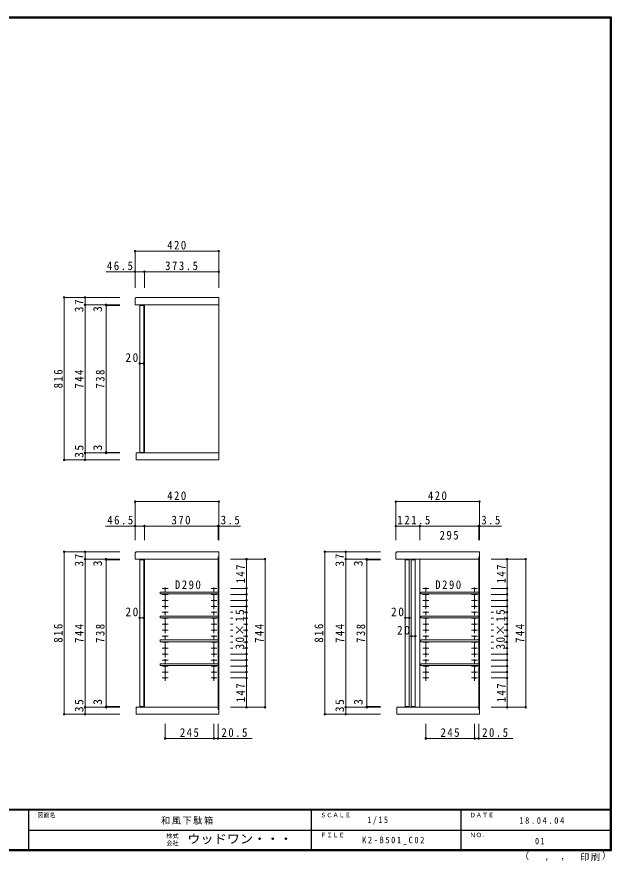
# Model space of a CAD drawing. Units: millimetres at full size, sheet at 1:15; some dimension numbers follow another scale. Extents: x -2920 to 2930, y -2153 to 2088.
# Drawn here: x -53 to 2930, y -2153 to 2088 of the extents above; entities that cross this region are included whole.
import ezdxf
from ezdxf.enums import TextEntityAlignment as Align

# ---------------------------------------------------------------- set-up
doc = ezdxf.new("R2010")
doc.units = ezdxf.units.MM
doc.header["$LTSCALE"] = 15
doc.header["$PDMODE"] = 32
doc.header["$PDSIZE"] = 7.5
doc.linetypes.add('CHAIN1', pattern=[8, 5, -1, 1, -1])
doc.layers.add('2-2', color=7, linetype='Continuous', lineweight=18)
doc.layers.add('F-1', color=6, linetype='Continuous')
doc.layers.add('F-A', color=7, linetype='Continuous')
doc.styles.add('ＭＳ ゴシック', font='')
doc.styles.get('ＭＳ ゴシック').set_extended_font_data('MS Gothic')

msp = doc.modelspace()

# ---------------------------------------------------------------- linework, layer by layer
at = {"layer": '2-2', "color": 4}
for p, q in [((540.5, 910.98), (960.5, 910.98)), ((395.15, 807.31), (587, 807.31)), ((587, 807.31), (960.5, 807.31)), ((184.34, -137.98), (184.34, 678.02)), ((289.18, 641.02), (289.18, 678.02)), ((289.18, 641.02), (289.18, -102.98)), ((394.85, 641.02), (394.85, 638.02)), ((394.85, 638.02), (394.85, -99.98)), ((563.5, 346.19), (583.5, 346.19)), ((289.18, -102.98), (289.18, -137.98)), ((394.85, -99.98), (394.85, -102.98)), ((540.5, -347.76), (960.5, -347.76)), ((1848.97, -347.76), (2268.97, -347.76)), ((391.55, -470.06), (587, -470.06)), ((587, -470.06), (957, -470.06)), ((957, -470.06), (1069.48, -470.06)), ((1848.97, -470.06), (1970.47, -470.06)), ((1970.47, -470.06), (2265.47, -470.06)), ((2265.47, -470.06), (2380.59, -470.06)), ((184.34, -1415.58), (184.34, -599.58)), ((289.18, -636.58), (289.18, -599.58)), ((1492.81, -1415.58), (1492.81, -599.58)), ((1597.65, -636.58), (1597.65, -599.58)), ((289.18, -636.58), (289.18, -1380.58)), ((394.85, -636.58), (394.85, -639.58)), ((394.85, -639.58), (394.85, -1377.58)), ((1099.53, -636.58), (1099.53, -783.58)), ((1192.93, -636.58), (1192.93, -1380.58)), ((1597.65, -636.58), (1597.65, -1380.58)), ((1703.32, -636.58), (1703.32, -639.58)), ((1703.32, -639.58), (1703.32, -1377.58)), ((2408, -636.58), (2408, -783.58)), ((2501.4, -636.58), (2501.4, -1380.58)), ((1099.53, -783.58), (1099.53, -813.58)), ((2408, -783.58), (2408, -813.58)), ((1099.53, -813.58), (1099.53, -843.58)), ((1099.53, -843.58), (1099.53, -873.58)), ((2408, -813.58), (2408, -843.58)), ((2408, -843.58), (2408, -873.58)), ((1099.53, -873.58), (1099.53, -903.58)), ((2408, -873.58), (2408, -903.58)), ((563.5, -931.4), (583.5, -931.4)), ((1099.53, -903.58), (1099.53, -933.58)), ((1896.97, -931.4), (1916.97, -931.4)), ((2408, -903.58), (2408, -933.58)), ((1099.53, -933.58), (1099.53, -963.58)), ((1099.53, -963.58), (1099.53, -993.58)), ((2408, -933.58), (2408, -963.58)), ((2408, -963.58), (2408, -993.58)), ((1099.53, -993.58), (1099.53, -1023.58)), ((2408, -993.58), (2408, -1023.58)), ((1099.53, -1023.58), (1099.53, -1053.58)), ((1099.53, -1053.58), (1099.53, -1083.58)), ((1926.97, -1023.61), (1946.97, -1023.61)), ((2408, -1023.58), (2408, -1053.58)), ((2408, -1053.58), (2408, -1083.58)), ((1099.53, -1083.58), (1099.53, -1113.58)), ((2408, -1083.58), (2408, -1113.58)), ((1099.53, -1113.58), (1099.53, -1143.58)), ((1099.53, -1143.58), (1099.53, -1173.58)), ((2408, -1113.58), (2408, -1143.58)), ((2408, -1143.58), (2408, -1173.58)), ((1099.53, -1173.58), (1099.53, -1203.58)), ((2408, -1173.58), (2408, -1203.58)), ((1099.53, -1203.58), (1099.53, -1233.58)), ((2408, -1203.58), (2408, -1233.58)), ((1099.53, -1233.58), (1099.53, -1380.58)), ((2408, -1233.58), (2408, -1380.58)), ((289.18, -1380.58), (289.18, -1415.58)), ((394.85, -1377.58), (394.85, -1380.58)), ((1597.65, -1380.58), (1597.65, -1415.58)), ((1703.32, -1377.58), (1703.32, -1380.58)), ((691.5, -1537.38), (936.5, -1537.38)), ((936.5, -1537.38), (1128.58, -1537.38)), ((1999.97, -1537.38), (2244.97, -1537.38)), ((2244.97, -1537.38), (2437.05, -1537.38))]:
    msp.add_line(p, q, dxfattribs=at)
at = {"layer": '2-2'}
for p, q in [((540.5, 910.98), (540.5, 807.31)), ((960.5, 910.98), (960.5, 807.31)), ((540.5, 807.31), (540.5, 726.16)), ((587, 807.31), (587, 726.16)), ((960.5, 807.31), (960.5, 726.16)), ((184.34, 678.02), (289.18, 678.02)), ((289.18, 678.02), (463.5, 678.02)), ((289.18, 641.02), (394.85, 641.02)), ((289.18, 641.02), (463.5, 641.02)), ((394.85, 641.02), (463.5, 641.02)), ((394.85, 638.02), (463.5, 638.02)), ((540.5, 672.02), (546.5, 678.02)), ((540.5, 672.02), (540.5, 641.02)), ((960.5, 641.02), (540.5, 641.02)), ((960.5, 678.02), (546.5, 678.02)), ((563.5, 638.02), (583.5, 638.02)), ((583.5, 638.02), (583.5, -99.98)), ((587, 641.02), (587, -102.98)), ((960.5, 678.02), (960.5, 641.02)), ((960.5, 641.02), (960.5, -102.98)), ((563.5, 346.19), (563.5, 343.17)), ((583.5, 346.19), (583.5, 343.17)), ((289.18, -102.98), (394.85, -102.98)), ((394.85, -99.98), (463.5, -99.98)), ((394.85, -102.98), (463.5, -102.98)), ((546, -102.98), (546, -137.98)), ((960.5, -102.98), (546, -102.98)), ((960.5, -102.98), (960.5, -137.98)), ((184.34, -137.98), (289.18, -137.98)), ((184.34, -137.98), (289.18, -137.98)), ((289.18, -137.98), (463.5, -137.98)), ((960.5, -137.98), (546, -137.98)), ((540.5, -347.76), (540.5, -470.06)), ((960.5, -347.76), (960.5, -470.06)), ((1848.97, -347.76), (1848.97, -470.06)), ((2268.97, -347.76), (2268.97, -470.06)), ((540.5, -470.06), (540.5, -541.87)), ((587, -470.06), (587, -541.87)), ((957, -470.06), (957, -541.87)), ((960.5, -470.06), (960.5, -541.87)), ((1848.97, -470.06), (1848.97, -541.87)), ((1970.47, -470.06), (1970.47, -541.87)), ((2265.47, -470.06), (2265.47, -541.87)), ((2268.97, -470.06), (2268.97, -541.87)), ((184.34, -599.58), (289.18, -599.58)), ((289.18, -599.58), (463.5, -599.58)), ((540.5, -605.58), (546.5, -599.58)), ((540.5, -605.58), (540.5, -636.58)), ((960.5, -599.58), (546.5, -599.58)), ((960.5, -624.58), (957, -624.58)), ((957, -1392.58), (957, -624.58)), ((959.5, -1392.58), (959.5, -624.58)), ((960.5, -599.58), (960.5, -636.58)), ((1492.81, -599.58), (1597.65, -599.58)), ((1597.65, -599.58), (1771.97, -599.58)), ((1848.97, -605.58), (1854.97, -599.58)), ((1848.97, -605.58), (1848.97, -636.58)), ((2268.97, -599.58), (1854.97, -599.58)), ((2268.97, -624.58), (2265.47, -624.58)), ((2265.47, -1392.58), (2265.47, -624.58)), ((2267.97, -1392.58), (2267.97, -624.58)), ((2268.97, -599.58), (2268.97, -636.58)), ((289.18, -636.58), (394.85, -636.58)), ((289.18, -636.58), (463.5, -636.58)), ((394.85, -636.58), (463.5, -636.58)), ((394.85, -639.58), (463.5, -639.58)), ((957, -636.58), (540.5, -636.58)), ((563.5, -639.58), (583.5, -639.58)), ((583.5, -639.58), (583.5, -1377.58)), ((587, -636.58), (587, -1380.58)), ((960.5, -1380.58), (960.5, -636.58)), ((1099.53, -636.58), (1018.64, -636.58)), ((1192.93, -636.58), (1099.53, -636.58)), ((1597.65, -636.58), (1703.32, -636.58)), ((1597.65, -636.58), (1771.97, -636.58)), ((1703.32, -636.58), (1771.97, -636.58)), ((1703.32, -639.58), (1771.97, -639.58)), ((2265.47, -636.58), (1848.97, -636.58)), ((1895.47, -636.58), (1895.47, -1380.58)), ((1896.97, -639.58), (1916.97, -639.58)), ((1896.97, -1377.58), (1896.97, -639.58)), ((1916.97, -1377.58), (1916.97, -639.58)), ((1946.97, -639.58), (1926.97, -639.58)), ((1926.97, -1377.58), (1926.97, -639.58)), ((1946.97, -1377.58), (1946.97, -639.58)), ((1970.47, -1380.58), (1970.47, -636.58)), ((2268.97, -1380.58), (2268.97, -636.58)), ((2408, -636.58), (2327.11, -636.58)), ((2501.4, -636.58), (2408, -636.58)), ((667, -811.33), (667, -802.33)), ((667, -802.33), (957, -802.33)), ((1099.53, -783.58), (1018.64, -783.58)), ((1975.47, -811.33), (1975.47, -802.33)), ((1975.47, -802.33), (2265.47, -802.33)), ((2408, -783.58), (2327.11, -783.58)), ((667, -811.33), (957, -811.33)), ((1099.53, -813.58), (1018.64, -813.58)), ((1099.53, -843.58), (1018.64, -843.58)), ((1975.47, -811.33), (2265.47, -811.33)), ((2408, -813.58), (2327.11, -813.58)), ((2408, -843.58), (2327.11, -843.58)), ((1099.53, -873.58), (1018.64, -873.58)), ((2408, -873.58), (2327.11, -873.58)), ((563.5, -931.4), (563.5, -934.43)), ((583.5, -931.4), (583.5, -934.43)), ((667, -922.33), (957, -922.33)), ((667, -931.33), (667, -922.33)), ((667, -931.33), (957, -931.33)), ((1031.26, -903.58), (1018.64, -903.58)), ((1099.53, -903.58), (1085.19, -903.58)), ((1896.97, -931.4), (1896.97, -934.43)), ((1916.97, -931.4), (1916.97, -934.43)), ((1975.47, -922.33), (2265.47, -922.33)), ((1975.47, -931.33), (1975.47, -922.33)), ((1975.47, -931.33), (2265.47, -931.33)), ((2339.73, -903.58), (2327.11, -903.58)), ((2408, -903.58), (2393.66, -903.58)), ((1031.26, -933.58), (1018.64, -933.58)), ((1031.26, -963.58), (1018.64, -963.58)), ((1099.53, -933.58), (1085.19, -933.58)), ((1099.53, -963.58), (1085.19, -963.58)), ((2339.73, -933.58), (2327.11, -933.58)), ((2339.73, -963.58), (2327.11, -963.58)), ((2408, -933.58), (2393.66, -933.58)), ((2408, -963.58), (2393.66, -963.58)), ((1031.26, -993.58), (1018.64, -993.58)), ((1099.53, -993.58), (1085.19, -993.58)), ((2339.73, -993.58), (2327.11, -993.58)), ((2408, -993.58), (2393.66, -993.58)), ((667, -1042.33), (957, -1042.33)), ((667, -1051.33), (667, -1042.33)), ((667, -1051.33), (957, -1051.33)), ((1031.26, -1023.58), (1018.64, -1023.58)), ((1031.26, -1053.58), (1018.64, -1053.58)), ((1099.53, -1023.58), (1085.19, -1023.58)), ((1099.53, -1053.58), (1085.19, -1053.58)), ((1926.97, -1023.61), (1926.97, -1026.64)), ((1946.97, -1023.61), (1946.97, -1026.64)), ((1975.47, -1042.33), (2265.47, -1042.33)), ((1975.47, -1051.33), (1975.47, -1042.33)), ((1975.47, -1051.33), (2265.47, -1051.33)), ((2339.73, -1023.58), (2327.11, -1023.58)), ((2339.73, -1053.58), (2327.11, -1053.58)), ((2408, -1023.58), (2393.66, -1023.58)), ((2408, -1053.58), (2393.66, -1053.58)), ((1031.26, -1083.58), (1018.64, -1083.58)), ((1099.53, -1083.58), (1085.19, -1083.58)), ((2339.73, -1083.58), (2327.11, -1083.58)), ((2408, -1083.58), (2393.66, -1083.58)), ((1099.53, -1113.58), (1018.64, -1113.58)), ((1099.53, -1143.58), (1018.64, -1143.58)), ((2408, -1113.58), (2327.11, -1113.58)), ((2408, -1143.58), (2327.11, -1143.58)), ((667, -1162.33), (957, -1162.33)), ((667, -1171.33), (667, -1162.33)), ((667, -1171.33), (957, -1171.33)), ((1099.53, -1173.58), (1018.64, -1173.58)), ((1975.47, -1162.33), (2265.47, -1162.33)), ((1975.47, -1171.33), (1975.47, -1162.33)), ((1975.47, -1171.33), (2265.47, -1171.33)), ((2408, -1173.58), (2327.11, -1173.58)), ((1099.53, -1203.58), (1018.64, -1203.58)), ((2408, -1203.58), (2327.11, -1203.58)), ((1099.53, -1233.58), (1018.64, -1233.58)), ((2408, -1233.58), (2327.11, -1233.58)), ((289.18, -1380.58), (394.85, -1380.58)), ((394.85, -1377.58), (463.5, -1377.58)), ((394.85, -1380.58), (463.5, -1380.58)), ((546, -1380.58), (546, -1415.58)), ((957, -1380.58), (546, -1380.58)), ((960.5, -1392.58), (957, -1392.58)), ((960.5, -1380.58), (960.5, -1415.58)), ((1099.53, -1380.58), (1018.64, -1380.58)), ((1192.93, -1380.58), (1099.53, -1380.58)), ((1597.65, -1380.58), (1703.32, -1380.58)), ((1703.32, -1377.58), (1771.97, -1377.58)), ((1703.32, -1380.58), (1771.97, -1380.58)), ((1854.47, -1380.58), (1854.47, -1415.58)), ((2265.47, -1380.58), (1854.47, -1380.58)), ((1896.97, -1377.58), (1916.97, -1377.58)), ((1926.97, -1377.58), (1946.97, -1377.58)), ((2268.97, -1392.58), (2265.47, -1392.58)), ((2268.97, -1380.58), (2268.97, -1415.58)), ((2408, -1380.58), (2327.11, -1380.58)), ((2501.4, -1380.58), (2408, -1380.58)), ((184.34, -1415.58), (289.18, -1415.58)), ((184.34, -1415.58), (289.18, -1415.58)), ((289.18, -1415.58), (463.5, -1415.58)), ((960.5, -1415.58), (546, -1415.58)), ((1492.81, -1415.58), (1597.65, -1415.58)), ((1492.81, -1415.58), (1597.65, -1415.58)), ((1597.65, -1415.58), (1771.97, -1415.58)), ((2268.97, -1415.58), (1854.47, -1415.58)), ((691.5, -1537.38), (691.5, -1464.66)), ((936.5, -1537.38), (936.5, -1464.66)), ((957, -1537.38), (957, -1464.66)), ((1999.97, -1537.38), (1999.97, -1464.66)), ((2244.97, -1537.38), (2244.97, -1464.66)), ((2265.47, -1537.38), (2265.47, -1464.66))]:
    msp.add_line(p, q, dxfattribs=at)
at = {"layer": '2-2', "linetype": 'CHAIN1'}
for p, q in [((706.5, -783.58), (676.5, -783.58)), ((691.5, -1248.58), (691.5, -768.58)), ((951.5, -783.58), (921.5, -783.58)), ((936.5, -1248.58), (936.5, -768.58)), ((2014.97, -783.58), (1984.97, -783.58)), ((1999.97, -1248.58), (1999.97, -768.58)), ((2259.97, -783.58), (2229.97, -783.58)), ((2244.97, -1248.58), (2244.97, -768.58)), ((706.5, -813.58), (676.5, -813.58)), ((706.5, -843.58), (676.5, -843.58)), ((951.5, -813.58), (921.5, -813.58)), ((951.5, -843.58), (921.5, -843.58)), ((2014.97, -813.58), (1984.97, -813.58)), ((2014.97, -843.58), (1984.97, -843.58)), ((2259.97, -813.58), (2229.97, -813.58)), ((2259.97, -843.58), (2229.97, -843.58)), ((706.5, -873.58), (676.5, -873.58)), ((951.5, -873.58), (921.5, -873.58)), ((2014.97, -873.58), (1984.97, -873.58)), ((2259.97, -873.58), (2229.97, -873.58)), ((706.5, -903.58), (676.5, -903.58)), ((951.5, -903.58), (921.5, -903.58)), ((2014.97, -903.58), (1984.97, -903.58)), ((2259.97, -903.58), (2229.97, -903.58)), ((706.5, -933.58), (676.5, -933.58)), ((706.5, -963.58), (676.5, -963.58)), ((951.5, -933.58), (921.5, -933.58)), ((951.5, -963.58), (921.5, -963.58)), ((2014.97, -933.58), (1984.97, -933.58)), ((2014.97, -963.58), (1984.97, -963.58)), ((2259.97, -933.58), (2229.97, -933.58)), ((2259.97, -963.58), (2229.97, -963.58)), ((706.5, -993.58), (676.5, -993.58)), ((951.5, -993.58), (921.5, -993.58)), ((2014.97, -993.58), (1984.97, -993.58)), ((2259.97, -993.58), (2229.97, -993.58)), ((706.5, -1023.58), (676.5, -1023.58)), ((706.5, -1053.58), (676.5, -1053.58)), ((951.5, -1023.58), (921.5, -1023.58)), ((951.5, -1053.58), (921.5, -1053.58)), ((2014.97, -1023.58), (1984.97, -1023.58)), ((2014.97, -1053.58), (1984.97, -1053.58)), ((2259.97, -1023.58), (2229.97, -1023.58)), ((2259.97, -1053.58), (2229.97, -1053.58)), ((706.5, -1083.58), (676.5, -1083.58)), ((951.5, -1083.58), (921.5, -1083.58)), ((2014.97, -1083.58), (1984.97, -1083.58)), ((2259.97, -1083.58), (2229.97, -1083.58)), ((706.5, -1113.58), (676.5, -1113.58)), ((706.5, -1143.58), (676.5, -1143.58)), ((951.5, -1113.58), (921.5, -1113.58)), ((951.5, -1143.58), (921.5, -1143.58)), ((2014.97, -1113.58), (1984.97, -1113.58)), ((2014.97, -1143.58), (1984.97, -1143.58)), ((2259.97, -1113.58), (2229.97, -1113.58)), ((2259.97, -1143.58), (2229.97, -1143.58)), ((706.5, -1173.58), (676.5, -1173.58)), ((951.5, -1173.58), (921.5, -1173.58)), ((2014.97, -1173.58), (1984.97, -1173.58)), ((2259.97, -1173.58), (2229.97, -1173.58)), ((706.5, -1203.58), (676.5, -1203.58)), ((951.5, -1203.58), (921.5, -1203.58)), ((2014.97, -1203.58), (1984.97, -1203.58)), ((2259.97, -1203.58), (2229.97, -1203.58)), ((706.5, -1233.58), (676.5, -1233.58)), ((951.5, -1233.58), (921.5, -1233.58)), ((2014.97, -1233.58), (1984.97, -1233.58)), ((2259.97, -1233.58), (2229.97, -1233.58))]:
    msp.add_line(p, q, dxfattribs=at)
at = {"layer": '2-2'}
for points in [[(563.5, 638.02), (563.5, -99.98), (583.5, -99.98)], [(563.5, -639.58), (563.5, -1377.58), (583.5, -1377.58)]]:
    msp.add_lwpolyline(points, dxfattribs=at)
for centre in [(691.5, -783.58), (936.5, -783.58), (1999.97, -783.58), (2244.97, -783.58), (691.5, -813.58), (691.5, -843.58), (936.5, -813.58), (936.5, -843.58), (1999.97, -813.58), (1999.97, -843.58), (2244.97, -813.58), (2244.97, -843.58), (691.5, -873.58), (936.5, -873.58), (1999.97, -873.58), (2244.97, -873.58), (691.5, -903.58), (691.5, -933.58), (936.5, -903.58), (936.5, -933.58), (1999.97, -903.58), (1999.97, -933.58), (2244.97, -903.58), (2244.97, -933.58), (691.5, -963.58), (936.5, -963.58), (1999.97, -963.58), (2244.97, -963.58), (691.5, -993.58), (936.5, -993.58), (1999.97, -993.58), (2244.97, -993.58), (691.5, -1023.58), (691.5, -1053.58), (936.5, -1023.58), (936.5, -1053.58), (1999.97, -1023.58), (1999.97, -1053.58), (2244.97, -1023.58), (2244.97, -1053.58), (691.5, -1083.58), (936.5, -1083.58), (1999.97, -1083.58), (2244.97, -1083.58), (691.5, -1113.58), (691.5, -1143.58), (936.5, -1113.58), (936.5, -1143.58), (1999.97, -1113.58), (1999.97, -1143.58), (2244.97, -1113.58), (2244.97, -1143.58), (691.5, -1173.58), (936.5, -1173.58), (1999.97, -1173.58), (2244.97, -1173.58), (691.5, -1203.58), (936.5, -1203.58), (1999.97, -1203.58), (2244.97, -1203.58), (691.5, -1233.58), (936.5, -1233.58), (1999.97, -1233.58), (2244.97, -1233.58)]:
    msp.add_circle(centre, 2.5, dxfattribs=at)
at = {"layer": '2-2', "color": 4}
for p in [(540.5, 910.98), (960.5, 910.98), (540.5, 807.31), (587, 807.31), (960.5, 807.31), (184.34, 678.02), (289.18, 678.02), (289.18, 641.02), (394.85, 641.02), (394.85, 638.02), (563.5, 346.19), (583.5, 346.19), (289.18, -102.98), (394.85, -99.98), (394.85, -102.98), (184.34, -137.98), (289.18, -137.98), (540.5, -347.76), (960.5, -347.76), (1848.97, -347.76), (2268.97, -347.76), (540.5, -470.06), (587, -470.06), (957, -470.06), (960.5, -470.06), (1848.97, -470.06), (1970.47, -470.06), (2265.47, -470.06), (2268.97, -470.06), (184.34, -599.58), (289.18, -599.58), (289.18, -636.58), (394.85, -636.58), (394.85, -639.58), (1099.53, -636.58), (1192.93, -636.58), (1492.81, -599.58), (1597.65, -599.58), (1597.65, -636.58), (1703.32, -636.58), (1703.32, -639.58), (2408, -636.58), (2501.4, -636.58), (1099.53, -783.58), (2408, -783.58), (1099.53, -813.58), (1099.53, -843.58), (2408, -813.58), (2408, -843.58), (1099.53, -873.58), (2408, -873.58), (563.5, -931.4), (583.5, -931.4), (1099.53, -903.58), (1099.53, -933.58), (1896.97, -931.4), (1916.97, -931.4), (2408, -903.58), (2408, -933.58), (1099.53, -963.58), (2408, -963.58), (1099.53, -993.58), (2408, -993.58), (1099.53, -1023.58), (1099.53, -1053.58), (1926.97, -1023.61), (1946.97, -1023.61), (2408, -1023.58), (2408, -1053.58), (1099.53, -1083.58), (2408, -1083.58), (1099.53, -1113.58), (1099.53, -1143.58), (2408, -1113.58), (2408, -1143.58), (1099.53, -1173.58), (2408, -1173.58), (1099.53, -1203.58), (1099.53, -1233.58), (2408, -1203.58), (2408, -1233.58), (289.18, -1380.58), (394.85, -1377.58), (394.85, -1380.58), (1099.53, -1380.58), (1192.93, -1380.58), (1597.65, -1380.58), (1703.32, -1377.58), (1703.32, -1380.58), (2408, -1380.58), (2501.4, -1380.58), (184.34, -1415.58), (289.18, -1415.58), (1492.81, -1415.58), (1597.65, -1415.58), (691.5, -1537.38), (936.5, -1537.38), (957, -1537.38), (1999.97, -1537.38), (2244.97, -1537.38), (2265.47, -1537.38)]:
    msp.add_point(p, dxfattribs=at)
at = {"layer": 'F-1'}
for p, q in [((-2920.04, 2087.5), (2929.96, 2087.5)), ((-2920.04, 2085), (2929.96, 2085)), ((-2920.04, 2082.5), (2929.96, 2082.5)), ((2924.96, 2087.5), (2924.96, -2102.5)), ((2927.46, 2087.5), (2927.46, -2102.5)), ((2929.96, 2087.5), (2929.96, -2102.5)), ((2929.96, -1895), (-2920.04, -1895)), ((2929.96, -1897.5), (-2920.04, -1897.5)), ((4.96, -1897.5), (4.96, -2097.5)), ((1424.96, -1897.5), (1424.96, -2097.5)), ((2174.96, -1897.5), (2174.96, -2097.5)), ((4.96, -1997.5), (2924.96, -1997.5)), ((2929.96, -2097.5), (-2920.04, -2097.5)), ((2929.96, -2100), (-2920.04, -2100)), ((2929.96, -2102.5), (-2920.04, -2102.5))]:
    msp.add_line(p, q, dxfattribs=at)

# ---------------------------------------------------------------- texts
at = {"layer": '2-2', "style": 'ＭＳ ゴシック'}
for p in [(387.35, 604.51), (387.35, -91.38), (387.35, -673.09), (1695.82, -673.09), (387.35, -1368.98), (1695.82, -1368.98)]:
    msp.add_text('3', height=43.99, rotation=90, dxfattribs=at).set_placement(p, align=Align.BOTTOM_LEFT)
at = {"layer": '2-2', "char_height": 43.99, "attachment_point": 7, "style": 'ＭＳ ゴシック'}
for s, insert in [('\\T1.27;\\W0.9;420', (701.75, 918.48)), ('\\T1.28;\\W0.9;46.5', (399.07, 814.81)), ('\\T1.28;\\W0.9;373.5', (691.25, 814.81)), ('\\T1.27;\\W0.95;20', (491.89, 353.79)), ('\\T1.27;\\W0.9;420', (701.75, -340.26)), ('\\T1.27;\\W0.9;420', (2010.22, -340.26)), ('\\T1.28;\\W0.9;46.5', (400.78, -462.56)), ('\\T1.27;\\W0.9;370', (723.25, -462.56)), ('\\T1.27;\\W0.9;3.5', (970.58, -462.56)), ('\\T1.28;\\W0.9;121.5', (1857.45, -462.56)), ('\\T1.27;\\W0.9;3.5', (2278.45, -462.56)), ('\\T1.27;\\W0.9;295', (2069.22, -538.67)), ('\\T1.28;\\W0.9;D290', (740.06, -787.53)), ('\\T1.28;\\W0.9;D290', (2047.01, -787.53)), ('\\T1.27;\\W0.95;20', (491.89, -923.8)), ('\\T1.27;\\W0.95;20', (1825.36, -923.8)), ('\\T1.27;\\W0.95;20', (1855.36, -1016.01)), ('\\T1.27;\\W0.9;245', (765.25, -1529.88)), ('\\T1.28;\\W0.9;20.5', (973.97, -1529.88)), ('\\T1.27;\\W0.9;245', (2073.72, -1529.88)), ('\\T1.28;\\W0.9;20.5', (2282.44, -1529.88))]:
    msp.add_mtext(s, dxfattribs=dict(at, insert=insert))
at = {"layer": '2-2', "char_height": 43.99, "attachment_point": 7, "rotation": 90, "style": 'ＭＳ ゴシック'}
for s, insert in [('\\T1.27;\\W0.95;37', (281.68, 604.01)), ('\\T1.27;\\W0.9;816', (176.84, 221.27)), ('\\T1.27;\\W0.9;744', (281.68, 220.27)), ('\\T1.27;\\W0.9;738', (387.35, 220.27)), ('\\T1.27;\\W0.95;35', (281.68, -127.26)), ('\\T1.27;\\W0.95;37', (281.68, -673.58)), ('\\T1.27;\\W0.95;37', (1590.15, -673.58)), ('\\T1.27;\\W0.9;147', (1092.03, -758.83)), ('\\T1.27;\\W0.9;147', (2400.5, -758.83)), ('\\T1.22;\\W0.95;30×15', (1088.51, -1090.16)), ('\\T1.22;\\W0.95;30×15', (2396.98, -1090.16)), ('\\T1.27;\\W0.9;816', (176.84, -1056.33)), ('\\T1.27;\\W0.9;744', (281.68, -1057.33)), ('\\T1.27;\\W0.9;738', (387.35, -1057.33)), ('\\T1.27;\\W0.9;744', (1185.43, -1057.33)), ('\\T1.27;\\W0.9;816', (1485.31, -1056.33)), ('\\T1.27;\\W0.9;744', (1590.15, -1057.33)), ('\\T1.27;\\W0.9;738', (1695.82, -1057.33)), ('\\T1.27;\\W0.9;744', (2493.9, -1057.33)), ('\\T1.27;\\W0.9;147', (1092.03, -1355.83)), ('\\T1.27;\\W0.9;147', (2400.5, -1355.83)), ('\\T1.27;\\W0.95;35', (281.68, -1404.85)), ('\\T1.27;\\W0.95;35', (1590.15, -1404.85))]:
    msp.add_mtext(s, dxfattribs=dict(at, insert=insert))
at = {"layer": 'F-A', "style": 'ＭＳ ゴシック'}
for s, height, p in [('図面名', 21.99, (49.96, -1940)), ('ＳＣＡＬＥ', 21.99, (1469.96, -1940)), ('ＤＡＴＥ', 21.99, (2219.96, -1940)), ('株式', 21.99, (697.46, -2044.5)), ('ＦＩＬＥ', 21.99, (1469.96, -2040)), ('ＮＯ．', 21.99, (2219.96, -2040)), ('会社', 21.99, (697.46, -2080.5)), ('（', 32.99, (2471.98, -2154.16)), ('）', 32.99, (2884.16, -2152.07)), (',', 32.99, (2595.6, -2154.16)), (',', 32.99, (2675.06, -2152.76))]:
    msp.add_text(s, height=height, dxfattribs=at).set_placement(p, align=Align.BOTTOM_LEFT)
at = {"layer": 'F-A', "style": 'ＭＳ ゴシック', "width": 1.1}
msp.add_text('ウッドワン・・・', height=43.99, dxfattribs=at).set_placement((802.46, -2077.5), align=Align.BOTTOM_LEFT)
at = {"layer": 'F-A', "char_height": 32.99, "attachment_point": 7, "style": 'ＭＳ ゴシック'}
for s, insert in [('\\T1.17;和風下駄箱', (670.17, -1970)), ('\\T1.38;\\W0.9;1/15', (1706.21, -1970)), ('\\T1.39;\\W0.85;18.04.04', (2469.33, -1966.25)), ('\\T1.39;\\W0.85;K2-B501_C02', (1679.96, -2070)), ('\\T1.36;\\W0.9;01', (2548.08, -2070)), ('\\T1.17;印刷', (2774.03, -2153.46))]:
    msp.add_mtext(s, dxfattribs=dict(at, insert=insert))

doc.saveas('drawing.dxf')
